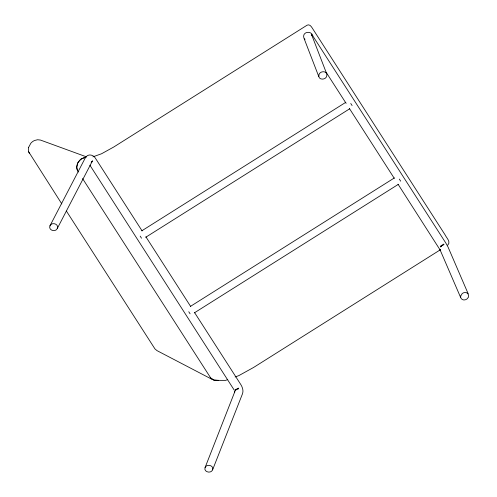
<?xml version="1.0" encoding="UTF-8"?>
<svg xmlns="http://www.w3.org/2000/svg" width="497" height="497" viewBox="0 0 497 497"><rect width="100%" height="100%" fill="white"/><g stroke="black" fill="none" stroke-linecap="round" stroke-linejoin="round"><path stroke-width="0.75" d="M28.546 147.28L28.546 151.56M234.696 391.22L234.801 392.058L234.845 391.58L205.081 467.565C203.385 472.051 211.014 473.939 212.586 469.87L242.499 393.761C243.617 390.76 242.53 387.467 240.989 384.84L194.489 312.445M212.586 469.87C214.282 465.385 206.653 463.496 205.081 467.565M85.192 158.089L49.936 225.88C48.11 230.378 55.732 232.59 57.354 228.378L92.498 160.798M57.354 228.378C59.18 223.88 51.551 221.668 49.936 225.88M28.621 147.367L30.826 143.242A10.866 10.257 -81.2 0 1 34.647 140.458L37.598 139.744L40.462 140.061L86.391 156.828M447.729 245.133C451.201 241.971 446.356 237.746 445.045 234.777L312.998 29.217C311.756 27.31 309.991 23.75 307.121 25.167L113.738 147.019L101.518 153.772L92.896 156.853M85.925 157.009C88.373 153.411 93.958 154.934 95.617 158.537L142.117 230.925M91.485 162.097L92.653 161.127L91.156 162.562M141.794 230.825L345.813 102.301M145.72 237.274L349.739 108.756M190.37 306.438L394.388 177.92M194.296 312.893L398.314 184.368M440.51 249.68L253.551 367.482L238.74 375.664L235.087 376.968M84.813 157.356L80.713 159.214L77.749 162.842L76.718 167.272L77.495 170.595L78.364 172.03M227.781 379.584L225.588 380.367L217.475 380.354L213.331 379.938L210.74 378.024L82.552 178.547M86 157.443L83.049 158.158A10.866 10.257 -81.2 0 0 79.222 160.935C76.929 163.55 75.935 167.514 77.526 170.732M218.363 380.304L214.021 380.224L210.635 377.944M212.449 379.559L157.046 350.652L154.952 348.906L66.424 211.088M304.537 38.834L305.034 39.282M352.093 105.55L350.77 103.482M400.669 181.163L399.339 179.094M141.521 238.206L140.191 236.137M190.096 313.818L188.767 311.749M326.448 72.755L346.129 103.382M349.478 108.601L394.276 178.336M398.041 184.201L440.28 250.239L440.044 249.78L460.508 297.175M145.888 236.796L190.718 306.574M89.889 165.197L234.373 390.331M61.808 203.907L28.621 151.734L29.503 153.616M468.18 293.764L448.039 247.028L445.852 243.076L313.048 36.3C311.793 30.068 301.878 31.566 303.872 37.94L318.751 76.495M326.436 73.115L311.563 34.585L311.768 35.722M318.838 75.246C318.005 80.458 326.355 80.228 326.827 75.594C327.66 70.381 319.31 70.611 318.838 75.246M460.688 296.088C460.042 298.685 463.011 300.673 465.329 299.772A4.777 4.597 -27.9 0 0 467.236 298.716C470.491 296.429 467.745 291.124 463.999 292.658A4.777 4.597 -27.9 0 0 462.098 293.715L460.688 296.088M440.932 246.245L440.622 247.009L441.584 245.984A4.417 3.231 -31 0 1 443.492 244.928L444.001 244.443L443.361 244.698L443.784 244.077L440.764 245.965L440.448 246.705L440.932 246.245M235.541 389.611L235.292 390.642A4.753 3.1 -2.6 0 1 236.746 389.486L238.069 389.021L238.728 388.53L238.032 388.735L238.591 388.107L235.541 389.611"/></g></svg>
